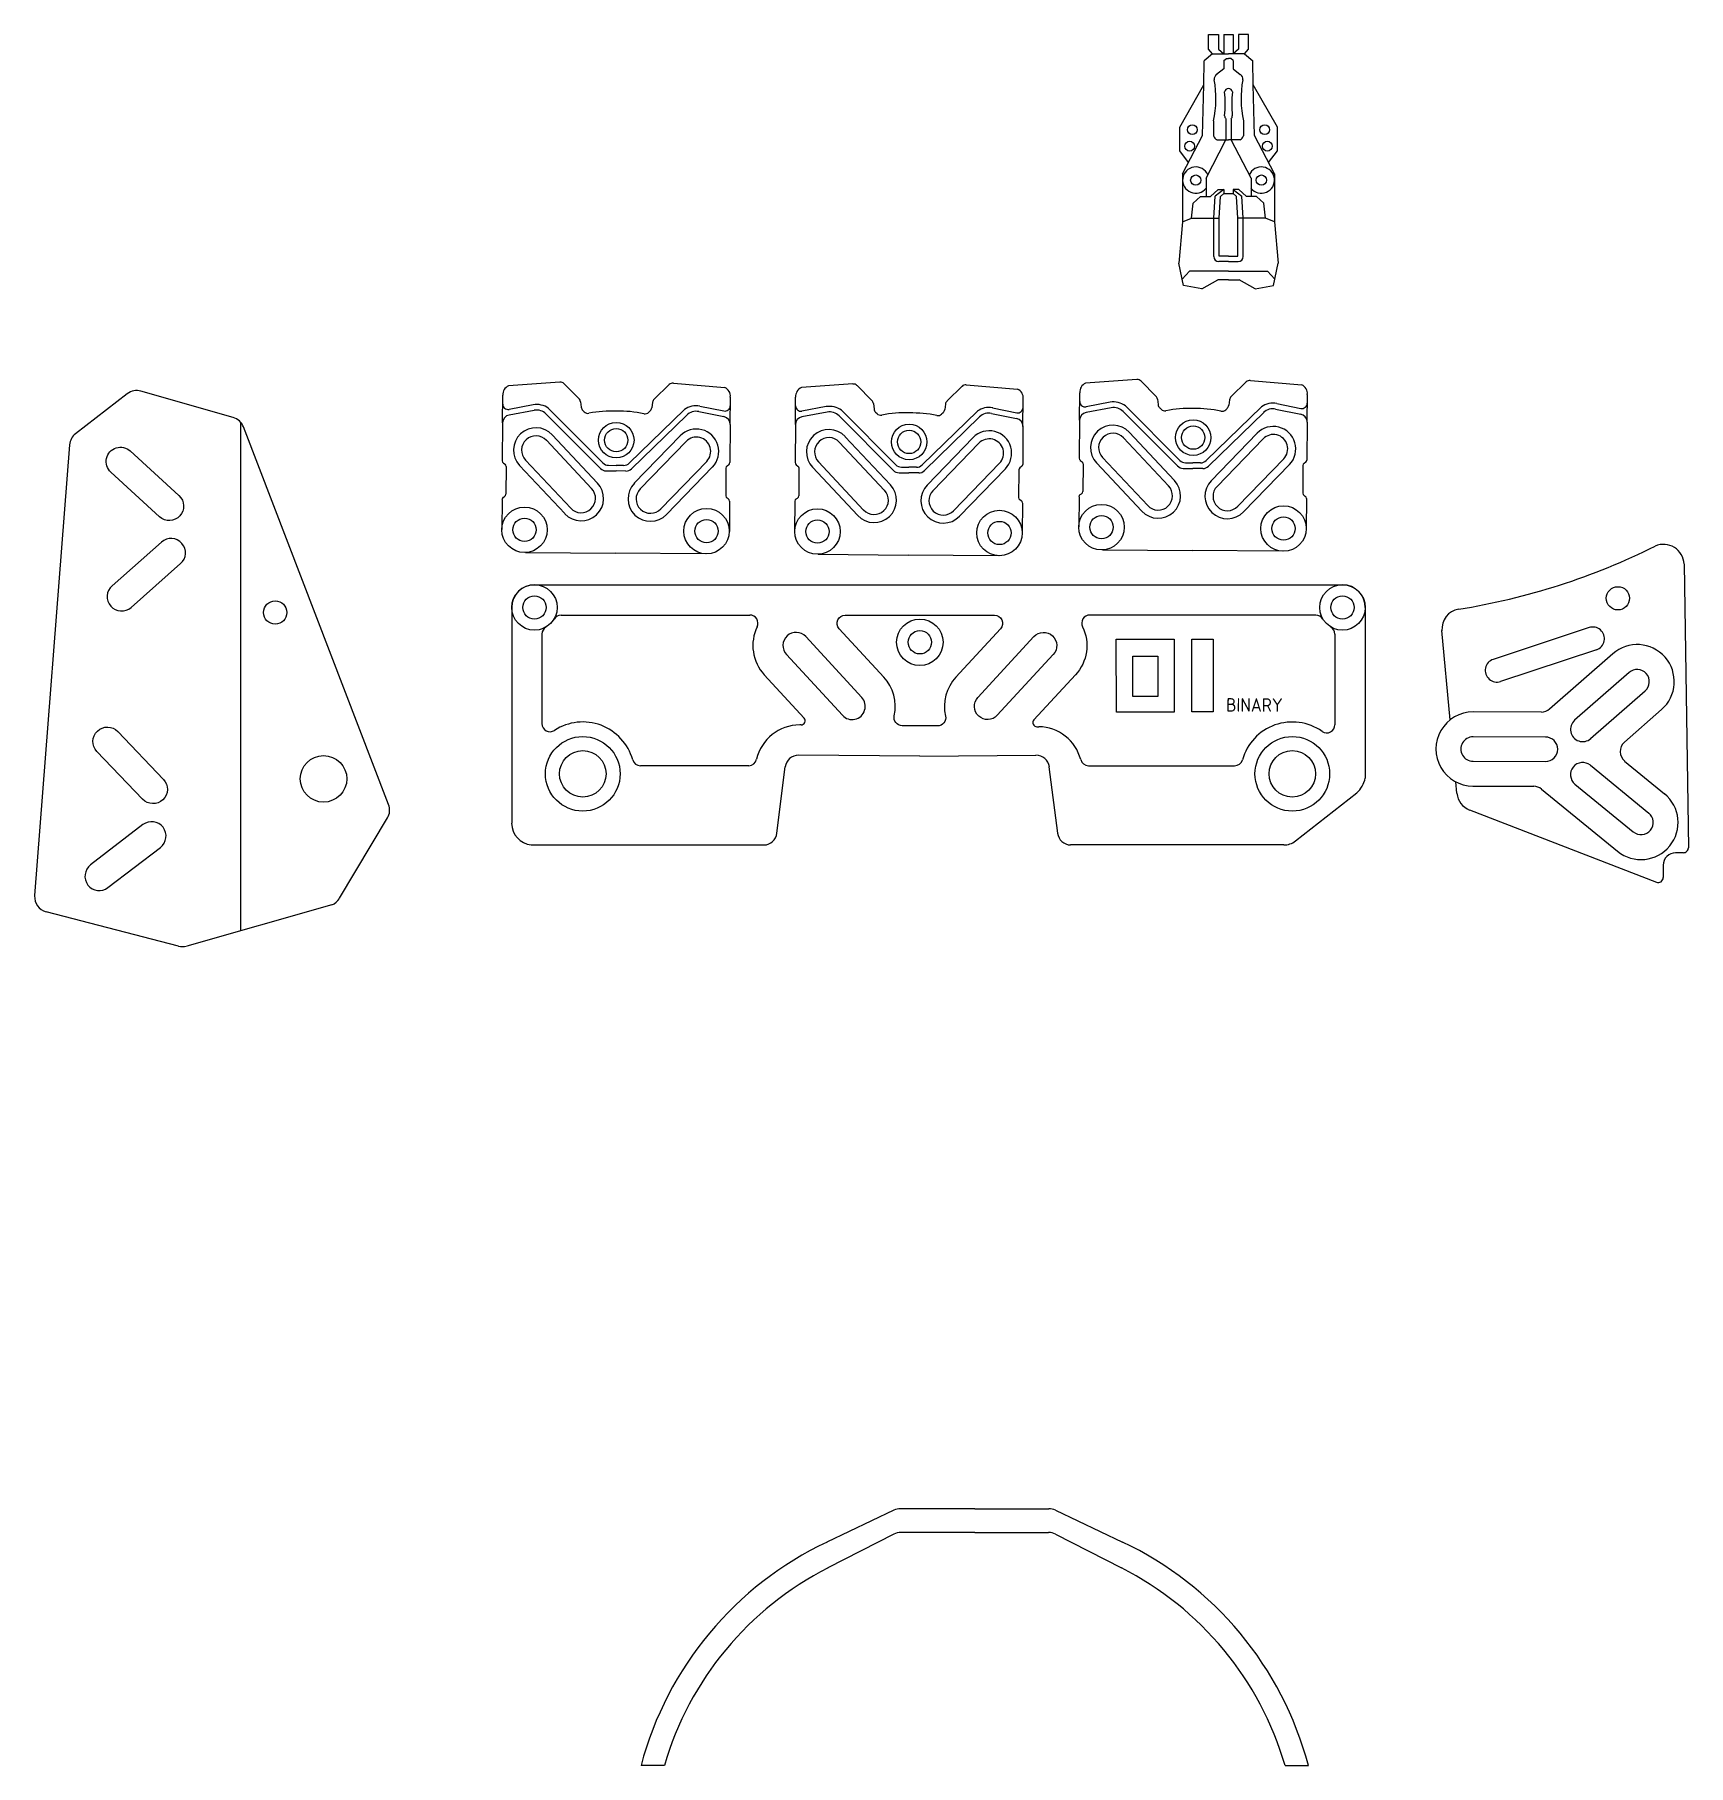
# Model space of a CAD drawing. Header units: inches. Extents: x -14 to 199, y -89 to 134.
import ezdxf

# ---------------------------------------------------------------- set-up
doc = ezdxf.new("R2010")
doc.units = ezdxf.units.IN
doc.header["$MEASUREMENT"] = 0
doc.layers.add('Construction', color=6, linetype='Continuous')
doc.styles.get("Standard").update_dxf_attribs({"font": 'arial.ttf'})

msp = doc.modelspace()

# ---------------------------------------------------------------- linework, layer by layer
for p, q in [((137.48, 132.14), (137.48, 134.01)), ((137.48, 134.01), (138.77, 134.01)), ((138.77, 134.01), (138.77, 132.14)), ((139.46, 134.01), (139.46, 131.53)), ((139.46, 134.01), (140.66, 134.01)), ((140.66, 134.01), (140.66, 131.53)), ((142.64, 134.01), (141.35, 134.01)), ((141.35, 134.01), (141.35, 132.14)), ((142.64, 132.14), (142.64, 134.01)), ((138, 131.53), (137.48, 132.14)), ((138.77, 132.14), (139.46, 131.53)), ((141.35, 132.14), (140.66, 131.53)), ((142.12, 131.53), (142.64, 132.14)), ((136.87, 127.52), (136.93, 130.61)), ((138, 131.53), (136.93, 130.61)), ((138, 131.53), (140.06, 131.53)), ((139.47, 129.59), (138.53, 128.88)), ((139.47, 130.65), (139.78, 130.94)), ((139.47, 130.65), (139.47, 129.59)), ((139.78, 130.94), (140.06, 130.94)), ((142.12, 131.53), (140.06, 131.53)), ((140.34, 130.94), (140.06, 130.94)), ((140.64, 130.65), (140.34, 130.94)), ((140.64, 130.65), (140.64, 129.59)), ((140.64, 129.59), (141.58, 128.88)), ((142.12, 131.53), (143.19, 130.61)), ((143.24, 127.52), (143.19, 130.61)), ((133.77, 122.09), (136.87, 127.52)), ((136.7, 121), (136.87, 127.52)), ((146.35, 122.09), (143.24, 127.52)), ((143.42, 121), (143.24, 127.52)), ((138.14, 122.88), (138.14, 120.96)), ((139.72, 123.17), (139.72, 120.46)), ((140.4, 123.17), (140.4, 120.46)), ((141.98, 122.88), (141.98, 120.96)), ((133.77, 119.04), (133.77, 122.09)), ((134.14, 116.05), (136.7, 121)), ((137.16, 115.52), (139.72, 120.46)), ((138.57, 120.46), (140.06, 120.46)), ((141.54, 120.46), (140.06, 120.46)), ((142.96, 115.52), (140.4, 120.46)), ((145.97, 116.05), (143.42, 121)), ((146.35, 119.04), (146.35, 122.09)), ((134.91, 117.53), (133.77, 119.04)), ((145.21, 117.53), (146.35, 119.04)), ((134.14, 116.05), (134.14, 109.91)), ((145.97, 116.05), (145.97, 109.91)), ((137.16, 115.52), (137.16, 113.13)), ((138.74, 114.06), (137.72, 113.13)), ((139.47, 114.06), (138.33, 113.17)), ((138.74, 114.06), (139.47, 114.06)), ((139.47, 114.06), (139.47, 113.55)), ((141.37, 114.06), (140.64, 114.06)), ((140.64, 114.06), (140.64, 113.55)), ((140.64, 114.06), (141.79, 113.17)), ((141.37, 114.06), (142.39, 113.13)), ((142.96, 115.52), (142.96, 113.13)), ((135.29, 110.33), (135.52, 112.29)), ((136.44, 113.13), (135.52, 112.29)), ((136.44, 113.13), (137.72, 113.13)), ((138.16, 110.37), (138.33, 113.17)), ((138.85, 110.33), (139.01, 113.13)), ((139.47, 113.55), (139.01, 113.13)), ((139.47, 113.55), (140.64, 113.55)), ((140.64, 113.55), (141.1, 113.13)), ((141.27, 110.33), (141.1, 113.13)), ((141.95, 110.37), (141.79, 113.17)), ((143.68, 113.13), (142.39, 113.13)), ((143.68, 113.13), (144.6, 112.29)), ((144.82, 110.33), (144.6, 112.29)), ((134.14, 109.89), (133.66, 104.53)), ((134.14, 109.89), (135.29, 110.33)), ((135.29, 110.33), (138.85, 110.33)), ((138.16, 105.42), (138.16, 110.33)), ((138.85, 105.45), (138.85, 110.33)), ((144.82, 110.33), (141.27, 110.33)), ((141.27, 105.45), (141.27, 110.33)), ((141.96, 105.42), (141.96, 110.33)), ((145.97, 109.89), (144.82, 110.33)), ((145.97, 109.89), (146.46, 104.53)), ((140.06, 105.45), (138.85, 105.45)), ((140.06, 105.45), (141.27, 105.45)), ((134.24, 101.69), (133.66, 104.53)), ((135.01, 103.54), (134.07, 102.51)), ((140.06, 103.54), (135.01, 103.54)), ((140.06, 104.76), (138.82, 104.76)), ((140.06, 104.76), (141.3, 104.76)), ((140.06, 103.54), (145.1, 103.54)), ((145.1, 103.54), (146.04, 102.51)), ((145.87, 101.69), (146.46, 104.53)), ((136.63, 101.25), (134.24, 101.69)), ((136.63, 101.25), (138.66, 102.42)), ((140.06, 102.42), (138.66, 102.42)), ((140.06, 102.42), (141.45, 102.42)), ((143.48, 101.25), (141.45, 102.42)), ((143.48, 101.25), (145.87, 101.69)), ((128.26, 89.54), (121.63, 89.08)), ((128.8, 89.34), (130.71, 87.42)), ((142.33, 89.24), (140.39, 87.35)), ((142.87, 89.43), (149.5, 88.87)), ((-1.88, 87.72), (-8.53, 82.57)), ((11.78, 84.67), (-0.1, 88.06)), ((46.51, 83.97), (46.53, 87.53)), ((53.9, 89.21), (47.27, 88.75)), ((54.44, 89.01), (56.35, 87.09)), ((67.98, 88.91), (66.03, 87.02)), ((68.52, 89.1), (75.14, 88.54)), ((75.83, 83.75), (75.86, 87.3)), ((84.25, 83.74), (84.27, 87.3)), ((91.64, 88.98), (85.01, 88.52)), ((92.18, 88.78), (94.1, 86.86)), ((105.72, 88.68), (103.78, 86.79)), ((106.26, 88.87), (112.88, 88.31)), ((113.57, 83.51), (113.6, 87.07)), ((120.86, 84.3), (120.89, 87.86)), ((130.91, 87.02), (130.99, 86.32)), ((150.19, 84.08), (150.22, 87.63)), ((50.45, 86.29), (47.34, 85.71)), ((50.58, 85.58), (47.35, 84.98)), ((52.12, 85.11), (59.13, 78.09)), ((52.42, 85.83), (59.43, 78.81)), ((56.55, 86.69), (56.63, 85.99)), ((56.83, 85.58), (57.01, 85.39)), ((69.94, 85.7), (62.83, 78.78)), ((70.23, 84.97), (63.12, 78.05)), ((65.53, 85.51), (65.35, 85.33)), ((65.83, 86.62), (65.74, 85.92)), ((71.78, 85.42), (75, 84.77)), ((71.92, 86.13), (75.02, 85.5)), ((88.19, 86.06), (85.08, 85.48)), ((88.33, 85.35), (85.09, 84.75)), ((89.87, 84.87), (96.87, 77.85)), ((90.17, 85.6), (97.17, 78.57)), ((94.29, 86.45), (94.37, 85.75)), ((94.57, 85.35), (94.76, 85.16)), ((107.69, 85.46), (100.57, 78.55)), ((103.28, 85.28), (103.09, 85.1)), ((103.57, 86.38), (103.48, 85.68)), ((109.52, 85.19), (112.74, 84.54)), ((109.66, 85.9), (112.77, 85.27)), ((124.81, 86.63), (121.7, 86.04)), ((124.94, 85.91), (121.71, 85.31)), ((126.48, 85.44), (133.49, 78.42)), ((126.78, 86.16), (133.79, 79.14)), ((131.19, 85.91), (131.37, 85.72)), ((144.3, 86.03), (137.19, 79.11)), ((144.59, 85.3), (137.48, 78.39)), ((139.89, 85.84), (139.7, 85.66)), ((140.19, 86.95), (140.09, 86.25)), ((146.13, 85.75), (149.36, 85.1)), ((146.28, 86.46), (149.38, 85.83)), ((31.81, 34.8), (13.1, 83.46)), ((46.51, 83.97), (46.47, 79.07)), ((75.83, 83.75), (75.79, 78.85)), ((84.25, 83.74), (84.21, 78.84)), ((107.97, 84.74), (100.86, 77.82)), ((113.57, 83.51), (113.54, 78.62)), ((120.86, 84.3), (120.82, 79.4)), ((127.26, 82.76), (133.1, 76.55)), ((143.76, 82.63), (137.84, 76.51)), ((150.19, 84.08), (150.15, 79.18)), ((-9.3, 81.14), (-13.8, 23.04)), ((52.15, 81.72), (57.98, 75.51)), ((52.91, 82.43), (58.74, 76.22)), ((69.41, 82.3), (63.48, 76.18)), ((70.15, 81.58), (64.23, 75.46)), ((89.9, 81.48), (95.73, 75.27)), ((90.65, 82.19), (96.48, 75.98)), ((107.15, 82.07), (101.22, 75.95)), ((107.89, 81.35), (101.97, 75.23)), ((126.51, 82.05), (132.34, 75.84)), ((144.51, 81.91), (138.58, 75.79)), ((46.61, 78.79), (46.82, 78.63)), ((46.96, 78.35), (46.93, 74.78)), ((48.7, 78.48), (54.53, 72.27)), ((49.46, 79.18), (55.29, 72.97)), ((60.16, 78.5), (61.13, 78.49)), ((62.1, 78.49), (61.13, 78.49)), ((72.81, 79.01), (66.88, 72.89)), ((73.55, 78.29), (67.63, 72.17)), ((75.29, 78.14), (75.27, 74.57)), ((75.65, 78.57), (75.44, 78.41)), ((84.35, 78.56), (84.56, 78.4)), ((84.7, 78.12), (84.67, 74.55)), ((86.44, 78.24), (92.27, 72.03)), ((87.2, 78.95), (93.03, 72.74)), ((97.9, 78.27), (98.87, 78.26)), ((99.84, 78.25), (98.87, 78.26)), ((110.55, 78.77), (104.63, 72.65)), ((113.4, 78.34), (113.18, 78.18)), ((120.96, 79.12), (121.18, 78.96)), ((121.32, 78.68), (121.29, 75.11)), ((123.06, 78.81), (128.89, 72.6)), ((123.81, 79.52), (129.64, 73.3)), ((134.21, 78.11), (135.48, 78.1)), ((134.51, 78.83), (135.48, 78.83)), ((136.46, 78.82), (135.48, 78.83)), ((136.75, 78.09), (135.48, 78.1)), ((147.17, 79.34), (141.24, 73.22)), ((147.91, 78.62), (141.99, 72.5)), ((149.65, 78.47), (149.62, 74.9)), ((150.01, 78.9), (149.79, 78.74)), ((59.85, 77.78), (61.12, 77.77)), ((62.39, 77.76), (61.12, 77.77)), ((97.6, 77.55), (98.86, 77.54)), ((100.13, 77.53), (98.86, 77.54)), ((111.3, 78.05), (105.37, 71.93)), ((113.04, 77.9), (113.01, 74.33)), ((46.43, 74.1), (46.4, 70.21)), ((46.6, 74.39), (46.76, 74.49)), ((75.59, 74.17), (75.43, 74.27)), ((75.76, 73.88), (75.73, 69.99)), ((84.17, 73.87), (84.14, 69.98)), ((84.34, 74.16), (84.5, 74.25)), ((113.33, 73.94), (113.18, 74.04)), ((113.5, 73.64), (113.47, 69.76)), ((120.79, 74.43), (120.76, 70.55)), ((120.96, 74.73), (121.12, 74.82)), ((149.95, 74.5), (149.79, 74.6)), ((150.11, 74.21), (150.08, 70.32)), ((49.45, 67.26), (61.04, 67.17)), ((72.63, 67.09), (61.04, 67.17)), ((87.19, 67.03), (98.78, 66.94)), ((110.37, 66.85), (98.78, 66.94)), ((123.81, 67.59), (135.4, 67.5)), ((146.99, 67.42), (135.4, 67.5)), ((198.77, 65.78), (199.32, 29.22)), ((50.59, 63.11), (154.77, 63.11)), ((47.68, 60.2), (47.68, 32.36)), ((54.04, 59.2), (78.37, 59.2)), ((157.68, 60.15), (157.68, 38.17)), ((51.58, 56.75), (51.58, 45.22)), ((153.77, 56.75), (153.77, 45.07)), ((168.63, 45.69), (167.57, 57.19)), ((186.53, 57.59), (174.18, 53.49)), ((187.47, 54.74), (175.13, 50.65)), ((189.57, 54.22), (181.44, 47.09)), ((80.23, 51.49), (85.36, 45.92)), ((191.68, 51.8), (184.66, 45.64)), ((186.73, 43.28), (193.75, 49.44)), ((191.07, 42.82), (195.87, 47.03)), ((84.97, 45.04), (84.79, 45.04)), ((180.38, 46.69), (171.58, 46.71)), ((180.91, 43.48), (171.57, 43.5)), ((100.28, 41.02), (84.65, 41.14)), ((100.28, 41.02), (115.24, 41.14)), ((171.57, 40.36), (180.91, 40.34)), ((191.11, 40.37), (196.24, 36.17)), ((78.22, 39.79), (64.28, 39.79)), ((81.85, 31.09), (82.93, 39.62)), ((118.04, 31.09), (116.96, 39.62)), ((122.03, 39.79), (140.85, 39.79)), ((186.69, 39.84), (194.21, 33.69)), ((148.68, 30.09), (156.59, 36.29)), ((169.49, 36.24), (169.36, 37.69)), ((171.56, 37.15), (179.39, 37.13)), ((180.41, 36.77), (190.19, 28.77)), ((184.7, 37.4), (192.22, 31.26)), ((171.12, 34.08), (195.2, 24.76)), ((25.47, 22.7), (31.66, 33.06)), ((50.21, 29.58), (80.2, 29.58)), ((147.17, 29.58), (119.69, 29.58)), ((196.08, 26.96), (196.08, 25.36)), ((198.68, 28.57), (197.68, 28.57)), ((4.74, 16.53), (-12.31, 20.94)), ((24.48, 21.86), (5.79, 16.54))]:
    msp.add_line(p, q)
for points in [[(2.3, 71.86), (-3.98, 77.62, -1), (-1.48, 80.35), (4.8, 74.59, -1)], [(2.56, 68.6), (-3.83, 62.97, 1), (-1.38, 60.19), (5.01, 65.83, 1)], [(92.79, 48.58), (85.58, 56.42, 1), (83.08, 54.12), (90.3, 46.28, 1)], [(107.77, 48.58), (114.98, 56.42, -1), (117.48, 54.12), (110.26, 46.28, -1)], [(0.11, 35.47), (-5.77, 41.63, -1), (-3.09, 44.19), (2.79, 38.02, -1)], [(0.15, 32.19), (-6.6, 27, 1), (-4.35, 24.07), (2.41, 29.26, 1)]]:
    msp.add_lwpolyline(points, format="xyb", close=True)
for points in [[(100.2, 44.93), (98, 44.94, -0.477571), (96.98, 46.22, 0.245499), (95.64, 51.2), (89.9, 57.44, -0.653292), (90.67, 59.2), (109.89, 59.2, -0.653292), (110.66, 57.44), (104.91, 51.2, 0.246925), (103.58, 46.19, -0.48392), (102.55, 44.91), (100.2, 44.93)], [(151.31, 59.2), (122.19, 59.2, 0.553456), (121.24, 57.7, -0.308001), (120.33, 51.49), (114.98, 45.69, 0.650575), (115.37, 44.81), (115.6, 44.81)]]:
    msp.add_lwpolyline(points, format="xyb")
for points in [[(125.6, 56.08), (133.05, 56.1), (133.07, 46.7), (125.62, 46.69)], [(135.32, 56.1), (138.08, 56.11), (138.09, 46.71), (135.34, 46.71)], [(127.71, 53.89), (130.95, 53.9), (130.96, 48.72), (127.72, 48.71)]]:
    msp.add_lwpolyline(points, close=True)
for centre, radius in [((135.39, 121.75), 0.631), ((144.73, 121.75), 0.631), ((135.04, 119.63), 0.631), ((145.07, 119.63), 0.631), ((135.83, 115.26), 0.656), ((144.29, 115.26), 0.656), ((61.15, 81.74), 2.29), ((61.15, 81.74), 1.5), ((98.9, 81.51), 2.29), ((98.9, 81.51), 1.5), ((135.51, 82.07), 2.29), ((135.51, 82.07), 1.5), ((49.33, 70.19), 2.93), ((49.33, 70.19), 1.5), ((72.79, 70.02), 2.93), ((72.79, 70.02), 1.5), ((87.08, 69.96), 2.93), ((87.08, 69.96), 1.5), ((110.54, 69.78), 2.93), ((123.69, 70.53), 2.93), ((123.69, 70.53), 1.5), ((147.15, 70.35), 2.93), ((147.15, 70.35), 1.5), ((110.54, 69.78), 1.5), ((50.61, 60.18), 2.93), ((154.74, 60.18), 2.93), ((190.24, 61.36), 1.5), ((17.2, 59.53), 1.5), ((50.61, 60.18), 1.5), ((154.74, 60.18), 1.5), ((100.28, 55.69), 2.99), ((100.28, 55.69), 1.5), ((56.84, 38.74), 4.81), ((148.28, 38.74), 4.81), ((23.43, 38.09), 3), ((56.84, 38.74), 3), ((148.28, 38.74), 3)]:
    msp.add_circle(centre, radius)
for centre, radius, start, end in [((124.81, 125.74), 13.63, 347.8951, 10.2943), ((138.92, 128.29), 0.705, 122.8974, 189.7747), ((141.2, 128.29), 0.705, 350.2253, 57.1026), ((155.3, 125.74), 13.63, 169.7057, 192.1049), ((140.15, 126.46), 0.628, 98.7436, 165.4733), ((124.13, 124.99), 15.5, 354.6227, 6.0155), ((139.96, 126.46), 0.628, 14.5267, 81.2564), ((155.98, 124.99), 15.5, 173.9845, 185.3773), ((140.05, 123.53), 0.49, 178.8534, 227.0213), ((140.06, 123.53), 0.49, 312.9787, 1.1466), ((138.81, 121.1), 0.684, 192.4053, 249.8613), ((141.31, 121.1), 0.684, 290.1387, 347.5947), ((135.83, 115.26), 1.69, 23.4175, 322.2508), ((144.29, 115.26), 1.69, 217.7492, 156.5825), ((138.82, 105.42), 0.659, 180, 270), ((141.3, 105.42), 0.659, 270, 0), ((128.31, 88.86), 0.69, 44.9377, 93.9718), ((142.81, 88.75), 0.69, 85.1545, 134.1886), ((-0.65, 86.14), 2, 74.0395, 127.7255), ((47.75, 87.63), 1.22, 113.0451, 184.7829), ((53.95, 88.53), 0.69, 44.9377, 93.9718), ((55.86, 86.61), 0.69, 6.669, 44.9377), ((66.51, 86.53), 0.69, 134.1886, 172.4572), ((68.46, 88.41), 0.69, 85.1545, 134.1886), ((74.64, 87.42), 1.22, 354.3433, 66.0812), ((85.49, 87.4), 1.22, 113.0451, 184.7829), ((91.69, 88.29), 0.69, 44.9377, 93.9718), ((106.2, 88.18), 0.69, 85.1545, 134.1886), ((112.39, 87.19), 1.22, 354.3433, 66.0812), ((122.11, 87.96), 1.22, 113.0451, 184.7829), ((130.22, 86.94), 0.69, 6.669, 44.9377), ((140.87, 86.86), 0.69, 134.1886, 172.4572), ((149, 87.76), 1.22, 354.3433, 66.0812), ((47.54, 83.96), 1.04, 100.5703, 179.5631), ((47.21, 86.39), 0.69, 179.5631, 280.5703), ((50.9, 83.78), 2.56, 53.3669, 100.0473), ((50.9, 83.89), 1.73, 44.9377, 100.5703), ((57.32, 86.07), 0.69, 186.669, 224.9377), ((57.5, 85.88), 0.69, 224.9377, 280.9097), ((60.6, 69.81), 15.68, 87.876, 100.9097), ((61.52, 69.8), 15.68, 78.2166, 91.2503), ((64.87, 85.83), 0.69, 258.2166, 314.1886), ((65.05, 86.01), 0.69, 314.1886, 352.4572), ((71.44, 83.62), 2.56, 79.079, 125.7594), ((71.44, 83.73), 1.73, 78.556, 134.1886), ((74.8, 83.75), 1.04, 359.5631, 78.556), ((75.16, 86.18), 0.69, 258.556, 359.5631), ((84.96, 86.16), 0.69, 179.5631, 280.5703), ((88.64, 83.54), 2.56, 53.3669, 100.0473), ((88.64, 83.65), 1.73, 44.9377, 100.5703), ((93.61, 86.37), 0.69, 6.669, 44.9377), ((95.06, 85.83), 0.69, 186.669, 224.9377), ((95.24, 85.65), 0.69, 224.9377, 280.9097), ((98.34, 69.58), 15.68, 87.876, 100.9097), ((99.27, 69.57), 15.68, 78.2166, 91.2503), ((102.61, 85.59), 0.69, 258.2166, 314.1886), ((102.8, 85.78), 0.69, 314.1886, 352.4572), ((104.26, 86.29), 0.69, 134.1886, 172.4572), ((109.18, 83.39), 2.56, 79.079, 125.7594), ((109.18, 83.5), 1.73, 78.556, 134.1886), ((112.9, 85.95), 0.69, 258.556, 359.5631), ((121.9, 84.29), 1.04, 100.5703, 179.5631), ((121.57, 86.72), 0.69, 179.5631, 280.5703), ((125.25, 84.11), 2.56, 53.3669, 100.0473), ((125.26, 84.22), 1.73, 44.9377, 100.5703), ((131.67, 86.4), 0.69, 186.669, 224.9377), ((131.86, 86.21), 0.69, 224.9377, 280.9097), ((134.96, 70.14), 15.68, 87.876, 100.9097), ((135.88, 70.13), 15.68, 78.2166, 91.2503), ((139.22, 86.16), 0.69, 258.2166, 314.1886), ((139.41, 86.34), 0.69, 314.1886, 352.4572), ((145.79, 83.95), 2.56, 79.079, 125.7594), ((145.79, 84.06), 1.73, 78.556, 134.1886), ((149.15, 84.09), 1.04, 359.5631, 78.556), ((149.52, 86.51), 0.69, 258.556, 359.5631), ((-7.31, 80.99), 2, 127.7255, 175.576), ((11.23, 82.74), 2, 21.0408, 74.0395), ((50.8, 80.45), 2.89, 43.1937, 223.1937), ((71.48, 80.29), 2.89, 315.9326, 135.9326), ((85.28, 83.73), 1.04, 100.5703, 179.5631), ((88.55, 80.22), 2.89, 43.1937, 223.1937), ((109.22, 80.06), 2.89, 315.9326, 135.9326), ((112.54, 83.52), 1.04, 359.5631, 78.556), ((125.16, 80.78), 2.89, 43.1937, 223.1937), ((125.16, 80.78), 1.85, 43.1937, 223.1937), ((145.84, 80.62), 2.89, 315.9326, 135.9326), ((50.8, 80.45), 1.85, 43.1937, 223.1937), ((71.48, 80.29), 1.85, 315.9326, 135.9326), ((88.55, 80.22), 1.85, 43.1937, 223.1937), ((109.22, 80.06), 1.85, 315.9326, 135.9326), ((145.84, 80.62), 1.85, 315.9326, 135.9326), ((46.81, 79.07), 0.345, 179.5631, 233.1167), ((46.61, 78.36), 0.345, 359.5631, 53.1167), ((59.86, 78.82), 1.04, 224.9377, 269.5631), ((60.16, 79.54), 1.04, 224.9377, 269.5631), ((62.11, 79.52), 1.04, 269.5631, 314.1886), ((75.64, 78.13), 0.345, 126.0096, 179.5631), ((75.45, 78.85), 0.345, 306.0096, 359.5631), ((84.56, 78.84), 0.345, 179.5631, 233.1167), ((84.36, 78.12), 0.345, 359.5631, 53.1167), ((97.91, 79.31), 1.04, 224.9377, 269.5631), ((99.85, 79.29), 1.04, 269.5631, 314.1886), ((113.38, 77.9), 0.345, 126.0096, 179.5631), ((113.19, 78.62), 0.345, 306.0096, 359.5631), ((121.17, 79.4), 0.345, 179.5631, 233.1167), ((120.97, 78.69), 0.345, 359.5631, 53.1167), ((134.22, 79.15), 1.04, 224.9377, 269.5631), ((134.52, 79.87), 1.04, 224.9377, 269.5631), ((136.46, 79.85), 1.04, 269.5631, 314.1886), ((136.76, 79.13), 1.04, 269.5631, 314.1886), ((149.99, 78.47), 0.345, 126.0096, 179.5631), ((149.81, 79.18), 0.345, 306.0096, 359.5631), ((56.63, 74.24), 2.89, 223.1937, 43.1937), ((62.4, 78.8), 1.04, 269.5631, 314.1886), ((65.56, 74.17), 2.89, 135.9326, 315.9326), ((94.38, 74.01), 2.89, 223.1937, 43.1937), ((97.6, 78.58), 1.04, 224.9377, 269.5631), ((100.14, 78.56), 1.04, 269.5631, 314.1886), ((103.3, 73.94), 2.89, 135.9326, 315.9326), ((130.99, 74.57), 2.89, 223.1937, 43.1937), ((139.91, 74.5), 2.89, 135.9326, 315.9326), ((46.77, 74.1), 0.345, 120.2113, 179.5631), ((46.59, 74.79), 0.345, 300.2113, 359.5631), ((56.63, 74.24), 1.85, 223.1937, 43.1937), ((65.56, 74.17), 1.85, 135.9326, 315.9326), ((75.61, 74.56), 0.345, 179.5631, 238.915), ((75.41, 73.88), 0.345, 359.5631, 58.915), ((84.52, 73.86), 0.345, 120.2113, 179.5631), ((84.33, 74.55), 0.345, 300.2113, 359.5631), ((94.38, 74.01), 1.85, 223.1937, 43.1937), ((103.3, 73.94), 1.85, 135.9326, 315.9326), ((113.35, 74.33), 0.345, 179.5631, 238.915), ((113.15, 73.65), 0.345, 359.5631, 58.915), ((121.13, 74.43), 0.345, 120.2113, 179.5631), ((120.94, 75.12), 0.345, 300.2113, 359.5631), ((130.99, 74.57), 1.85, 223.1937, 43.1937), ((139.91, 74.5), 1.85, 135.9326, 315.9326), ((149.97, 74.89), 0.345, 179.5631, 238.915), ((149.77, 74.21), 0.345, 359.5631, 58.915), ((155.65, 147.34), 88.51, 279.1474, 296.4412), ((196.11, 65.65), 2.66, 2.8983, 113.2665), ((50.61, 60.18), 2.93, 89.5631, 179.5631), ((154.74, 60.18), 2.93, 359.5631, 89.5631), ((54.04, 58.15), 1.05, 90, 149.4646), ((78.37, 58.15), 1.05, 334.1495, 90), ((151.31, 58.15), 1.05, 30.5354, 90), ((170.13, 57.42), 2.57, 99.1474, 185.2368), ((52.63, 56.75), 1.05, 120.5354, 180), ((84.33, 55.27), 5.57, 154.1495, 222.625), ((152.72, 56.75), 1.05, 0, 59.4646), ((187, 56.16), 1.5, 288.3336, 108.7656), ((192.72, 50.62), 4.78, 311.2388, 131.2388), ((174.65, 52.07), 1.5, 108.3334, 288.3336), ((192.72, 50.62), 1.57, 311.2388, 131.2388), ((180.38, 48.3), 1.6, 269.8956, 311.2388), ((52.63, 45.22), 1.05, 180, 302.9886), ((56.84, 38.74), 6.68, 15.7873, 122.9886), ((84.76, 39.39), 5.65, 89.6466, 167.5082), ((84.97, 45.57), 0.524, 269.5631, 42.625), ((115.56, 39.17), 5.63, 14.434, 89.5631), ((148.28, 38.74), 6.68, 54.9706, 164.2127), ((152.72, 45.07), 1.05, 234.9706, 0), ((171.57, 41.93), 4.78, 89.8838, 269.8838), ((185.7, 44.46), 1.57, 131.2388, 311.2388), ((171.57, 41.93), 1.57, 89.8838, 269.8838), ((180.91, 41.91), 1.57, 269.8838, 89.8838), ((192.13, 41.61), 1.6, 131.2388, 230.7383), ((64.28, 40.84), 1.05, 195.7873, 270), ((78.22, 40.84), 1.05, 270, 347.5082), ((84.64, 39.41), 1.73, 89.5631, 172.8308), ((115.25, 39.41), 1.73, 7.1692, 90.4369), ((122.03, 40.84), 1.05, 194.434, 270), ((140.85, 40.84), 1.05, 270, 344.2127), ((185.7, 38.62), 1.57, 50.7383, 230.7383), ((154.17, 38.94), 3.59, 312.3356, 347.6272), ((172.05, 36.47), 2.57, 185.2368, 248.8452), ((179.39, 35.53), 1.6, 50.7383, 89.8838), ((193.22, 32.47), 4.78, 230.7383, 50.7383), ((29.95, 34.08), 2, 329.1359, 21.0408), ((193.22, 32.47), 1.57, 230.7383, 50.7383), ((50.5, 32.39), 2.83, 180.5791, 264.0393), ((80.14, 31.3), 1.73, 272.065, 352.8308), ((119.75, 31.3), 1.73, 187.1692, 267.935), ((147.19, 31.99), 2.42, 269.5631, 308.0951), ((198.68, 29.21), 0.642, 270.1043, 0.8719), ((197.68, 26.96), 1.6, 90.1043, 180), ((195.44, 25.36), 0.642, 248.8452, 0), ((-11.81, 22.88), 2, 175.576, 255.482), ((23.76, 23.72), 2, 291.0408, 329.1359), ((5.24, 18.47), 2, 255.482, 285.8782)]:
    msp.add_arc(centre, radius, start, end)
at = {"layer": 'Construction'}
msp.add_line((12.74, 84.06), (12.74, 18.52), dxfattribs=at)
at = {"layer": 'Construction', "color": 0}
for p, q in [((96.94, -56.17), (88.31, -60.26)), ((107.35, -55.98), (97.8, -55.98)), ((107.35, -55.98), (116.9, -55.98)), ((117.76, -56.17), (126.39, -60.26)), ((96.92, -59.26), (88.44, -63.58)), ((107.35, -59.04), (97.83, -59.04)), ((107.35, -59.04), (116.87, -59.04)), ((117.78, -59.26), (126.26, -63.58)), ((67.35, -89.05), (64.35, -89.05)), ((147.35, -89.05), (150.35, -89.05))]:
    msp.add_line(p, q, dxfattribs=at)
for centre, radius, start, end in [((97.8, -57.98), 2, 90, 115.3348), ((116.9, -57.98), 2, 64.6652, 90), ((97.83, -61.04), 2, 90, 116.9925), ((116.87, -61.04), 2, 63.0075, 90), ((107.35, -100.47), 44.49, 115.3348, 165.1225), ((107.35, -100.47), 44.49, 14.8775, 64.6652), ((107.35, -100.71), 41.66, 116.9925, 163.748), ((107.35, -100.71), 41.66, 16.252, 63.0075)]:
    msp.add_arc(centre, radius, start, end, dxfattribs=at)

# ---------------------------------------------------------------- texts
at = {"insert": (139.76, 48.5), "char_height": 1.7412, "attachment_point": 1, "rotation": 359.7969}
msp.add_mtext_dynamic_manual_height_columns('{\\fGENISO|b0|i0|c0|p2;BINARY}', width=9.604, gutter_width=1, heights=[0], dxfattribs=at)

doc.saveas('drawing.dxf')
